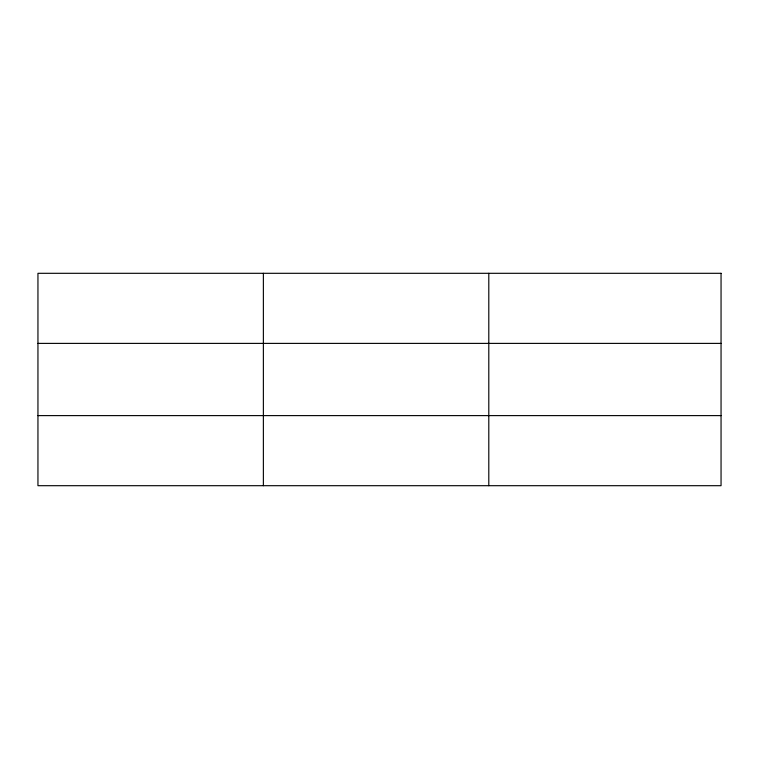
<?xml version="1.0" encoding="UTF-8"?>
<svg xmlns="http://www.w3.org/2000/svg" width="759" height="759" viewBox="0 0 759 759"><rect width="100%" height="100%" fill="white"/><g stroke="black" fill="none" stroke-linecap="round" stroke-linejoin="round"><path stroke-width="1.14" d="M263.373 273.306L263.373 485.694M488.796 273.306L488.796 485.694M37.95 343.391L721.05 343.391M37.95 415.609L721.05 415.609M721.05 273.306L721.05 485.694L37.95 485.694L37.95 273.306L721.05 273.306"/></g></svg>
